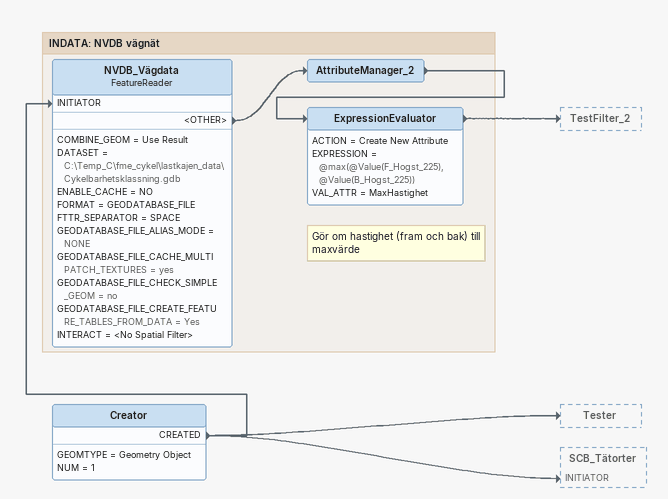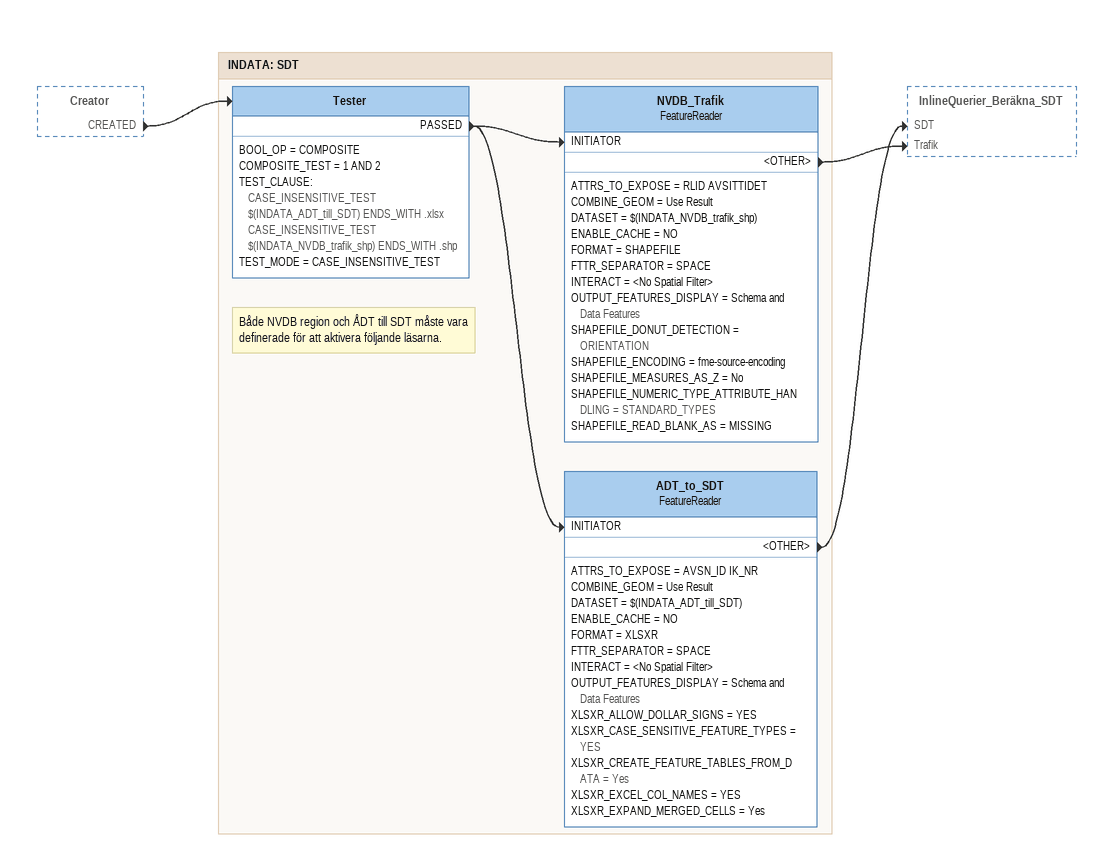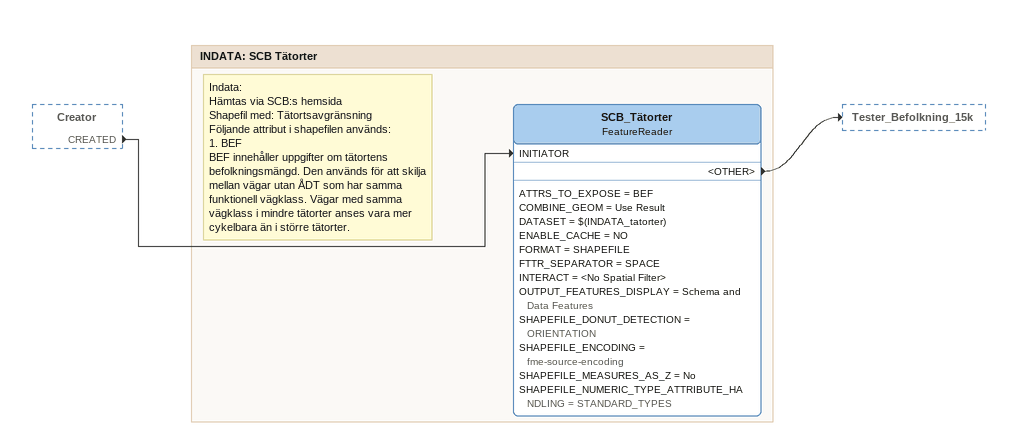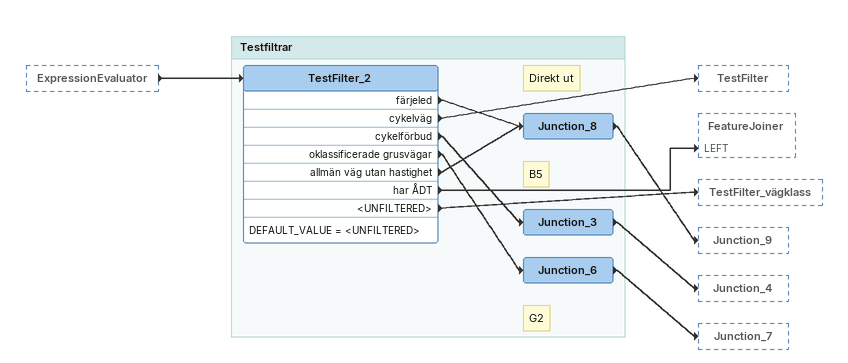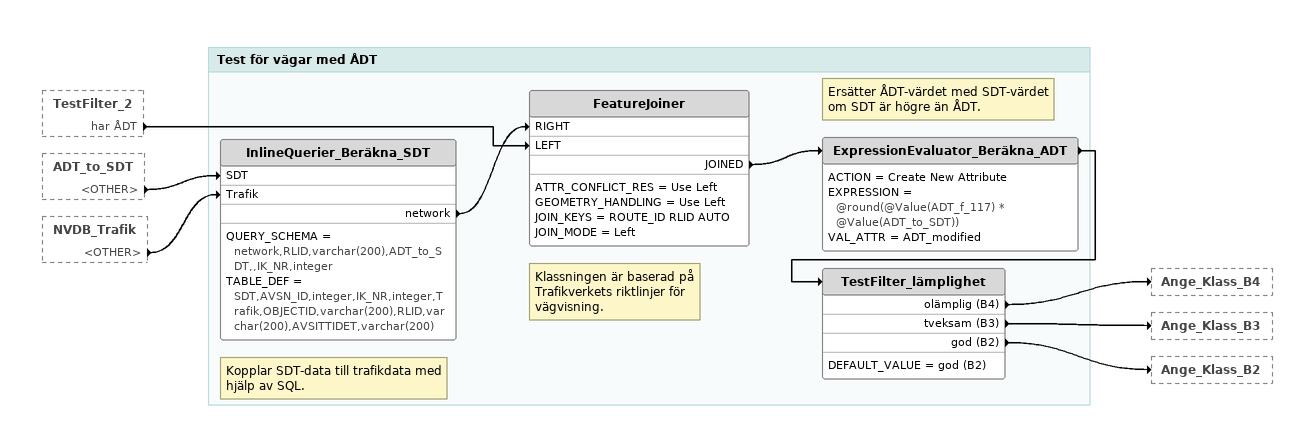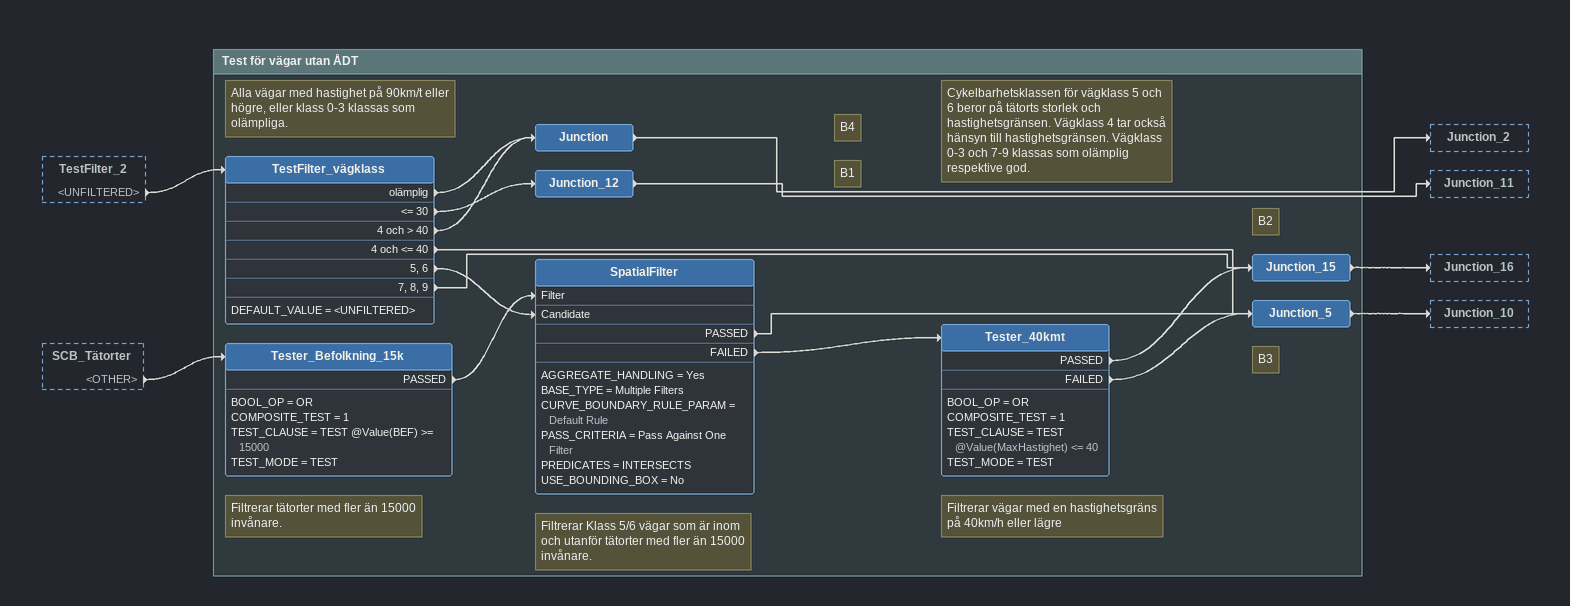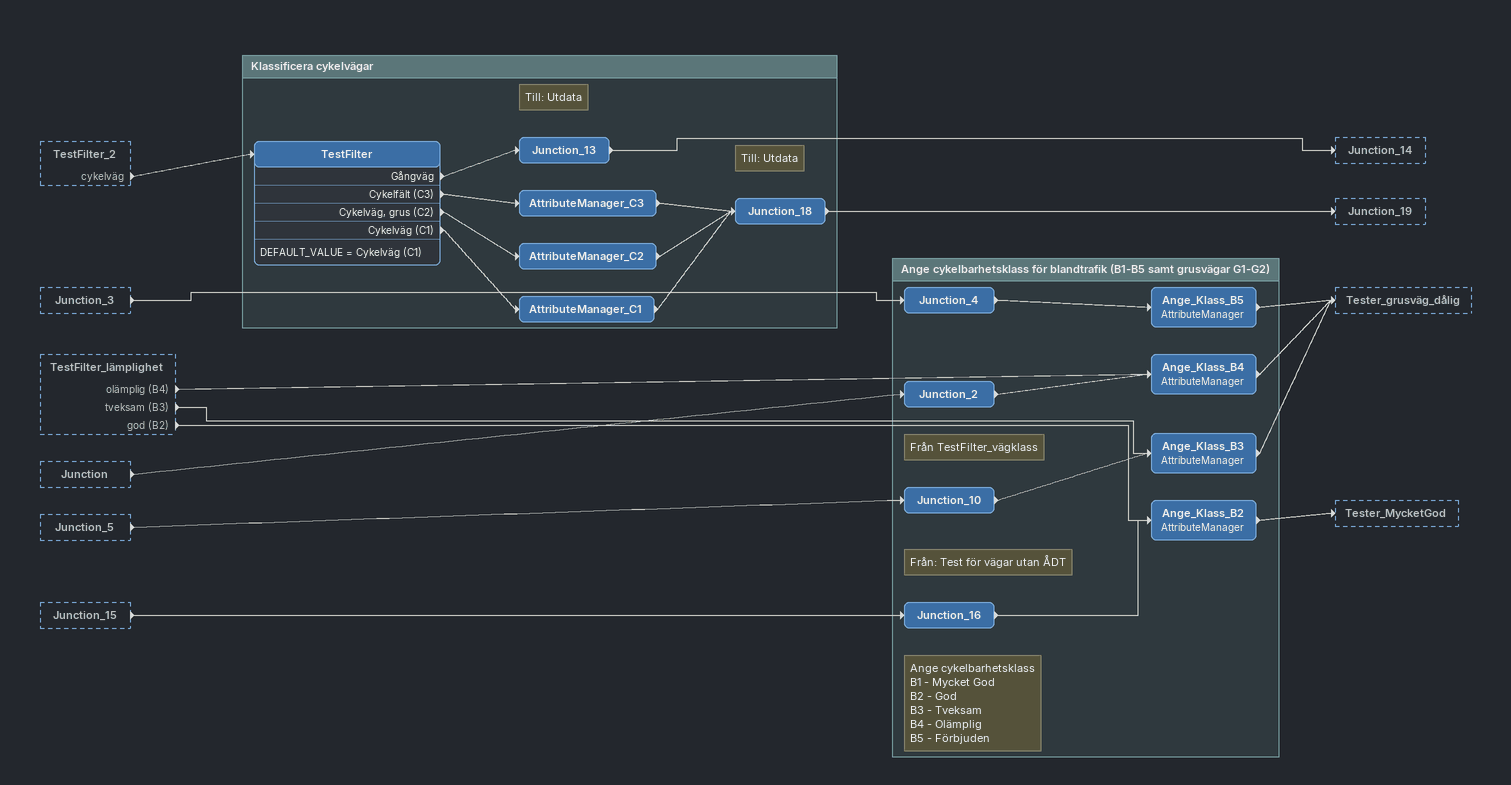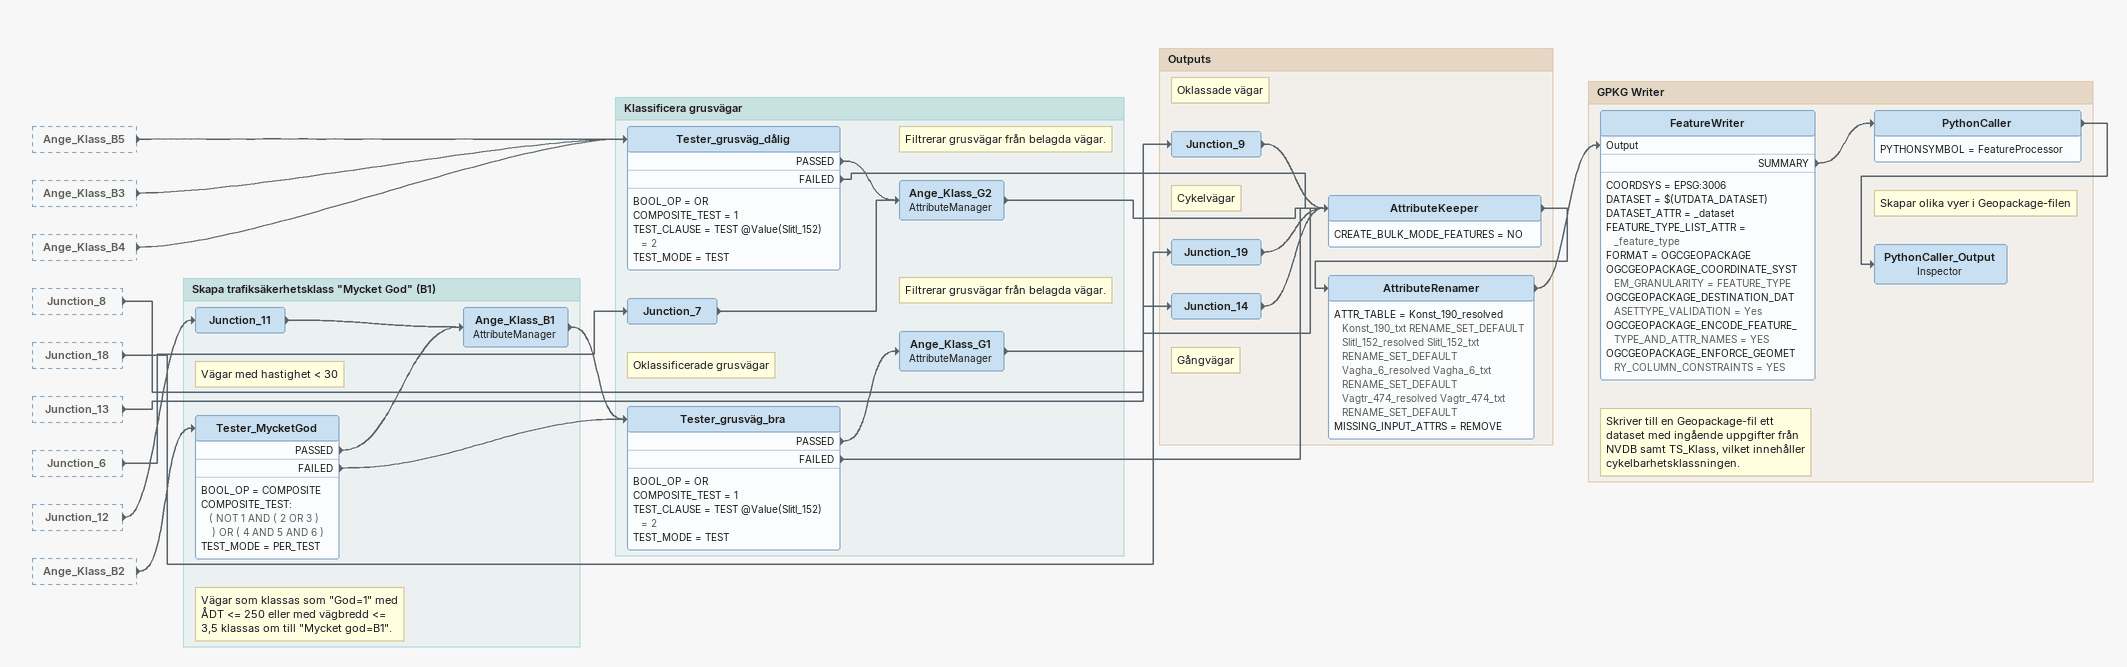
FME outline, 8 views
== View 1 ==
Creator
    GEOMTYPE = Geometry Object
    NUM = 1
    CREATED -> Tester
    CREATED -> NVDB_Vägdata [INITIATOR]
    CREATED -> SCB_Tätorter [INITIATOR]

Bookmark: INDATA: NVDB vägnät
NVDB_Vägdata: FeatureReader
    COMBINE_GEOM = Use Result
    DATASET = C:\Temp_C\fme_cykel\lastkajen_data\Cykelbarhetsklassning.gdb
    ENABLE_CACHE = NO
    FORMAT = GEODATABASE_FILE
    FTTR_SEPARATOR = SPACE
    GEODATABASE_FILE_ALIAS_MODE = NONE
    GEODATABASE_FILE_CACHE_MULTIPATCH_TEXTURES = yes
    GEODATABASE_FILE_CHECK_SIMPLE_GEOM = no
    GEODATABASE_FILE_CREATE_FEATURE_TABLES_FROM_DATA = Yes
    INTERACT = <No Spatial Filter>
    <OTHER> -> AttributeManager_2
AttributeManager_2
    -> ExpressionEvaluator
Note: Gör om hastighet (fram och bak) till maxvärde
ExpressionEvaluator
    ACTION = Create New Attribute
    EXPRESSION = @max(@Value(F_Hogst_225), @Value(B_Hogst_225))
    VAL_ATTR = MaxHastighet
    -> TestFilter_2

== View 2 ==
Creator [outside]
    CREATED -> Tester

Bookmark: INDATA: SDT
Note: Både NVDB region och ÅDT till SDT måste vara definerade för att aktivera följande läsarna.
Tester
    BOOL_OP = COMPOSITE
    COMPOSITE_TEST = 1 AND 2
    TEST_CLAUSE:
      CASE_INSENSITIVE_TEST $(INDATA_ADT_till_SDT) ENDS_WITH .xlsx
      CASE_INSENSITIVE_TEST $(INDATA_NVDB_trafik_shp) ENDS_WITH .shp
    TEST_MODE = CASE_INSENSITIVE_TEST
    PASSED -> ADT_to_SDT [INITIATOR]
    PASSED -> NVDB_Trafik [INITIATOR]
NVDB_Trafik: FeatureReader
    ATTRS_TO_EXPOSE = RLID AVSITTIDET
    COMBINE_GEOM = Use Result
    DATASET = $(INDATA_NVDB_trafik_shp)
    ENABLE_CACHE = NO
    FORMAT = SHAPEFILE
    FTTR_SEPARATOR = SPACE
    INTERACT = <No Spatial Filter>
    OUTPUT_FEATURES_DISPLAY = Schema and Data Features
    SHAPEFILE_DONUT_DETECTION = ORIENTATION
    SHAPEFILE_ENCODING = fme-source-encoding
    SHAPEFILE_MEASURES_AS_Z = No
    SHAPEFILE_NUMERIC_TYPE_ATTRIBUTE_HANDLING = STANDARD_TYPES
    SHAPEFILE_READ_BLANK_AS = MISSING
    <OTHER> -> InlineQuerier_Beräkna_SDT [Trafik]
ADT_to_SDT: FeatureReader
    ATTRS_TO_EXPOSE = AVSN_ID IK_NR
    COMBINE_GEOM = Use Result
    DATASET = $(INDATA_ADT_till_SDT)
    ENABLE_CACHE = NO
    FORMAT = XLSXR
    FTTR_SEPARATOR = SPACE
    INTERACT = <No Spatial Filter>
    OUTPUT_FEATURES_DISPLAY = Schema and Data Features
    XLSXR_ALLOW_DOLLAR_SIGNS = YES
    XLSXR_CASE_SENSITIVE_FEATURE_TYPES = YES
    XLSXR_CREATE_FEATURE_TABLES_FROM_DATA = Yes
    XLSXR_EXCEL_COL_NAMES = YES
    XLSXR_EXPAND_MERGED_CELLS = Yes
    <OTHER> -> InlineQuerier_Beräkna_SDT [SDT]

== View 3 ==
Creator [outside]
    CREATED -> SCB_Tätorter [INITIATOR]

Bookmark: INDATA: SCB Tätorter
Note: Indata: / Hämtas via SCB:s hemsida / Shapefil med: Tätortsavgränsning / Följande attribut i shapefilen används: / 1. BEF / BEF innehåller uppgifter om tätortens befolkningsmängd. Den används för att skilja mellan vägar utan ÅDT som har samma funktionell vägklass. Vägar med samma vägklass i mindre tätorter anses vara mer cykelbara än i större tätorter.
SCB_Tätorter: FeatureReader
    ATTRS_TO_EXPOSE = BEF
    COMBINE_GEOM = Use Result
    DATASET = $(INDATA_tatorter)
    ENABLE_CACHE = NO
    FORMAT = SHAPEFILE
    FTTR_SEPARATOR = SPACE
    INTERACT = <No Spatial Filter>
    OUTPUT_FEATURES_DISPLAY = Schema and Data Features
    SHAPEFILE_DONUT_DETECTION = ORIENTATION
    SHAPEFILE_ENCODING = fme-source-encoding
    SHAPEFILE_MEASURES_AS_Z = No
    SHAPEFILE_NUMERIC_TYPE_ATTRIBUTE_HANDLING = STANDARD_TYPES
    <OTHER> -> Tester_Befolkning_15k

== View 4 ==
ExpressionEvaluator [outside]
    -> TestFilter_2

Bookmark: Testfiltrar
TestFilter_2
    DEFAULT_VALUE = <UNFILTERED>
    färjeled -> Junction_8
    cykelväg -> TestFilter
    cykelförbud -> Junction_3
    oklassificerade grusvägar -> Junction_6
    allmän väg utan hastighet -> Junction_8
    har ÅDT -> FeatureJoiner [LEFT]
    <UNFILTERED> -> TestFilter_vägklass
Note: Direkt ut
Junction_8
    -> Junction_9
Note: B5
Junction_3
    -> Junction_4
Note: G2
Junction_6
    -> Junction_7

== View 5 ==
TestFilter_2 [outside]
    har ÅDT -> FeatureJoiner [LEFT]
ADT_to_SDT [outside]
    <OTHER> -> InlineQuerier_Beräkna_SDT [SDT]
NVDB_Trafik [outside]
    <OTHER> -> InlineQuerier_Beräkna_SDT [Trafik]

Bookmark: Test för vägar med ÅDT
Note: Kopplar SDT-data till trafikdata med hjälp av SQL.
InlineQuerier_Beräkna_SDT
    QUERY_SCHEMA = network,RLID,varchar(200),ADT_to_SDT,,IK_NR,integer
    TABLE_DEF = SDT,AVSN_ID,integer,IK_NR,integer,Trafik,OBJECTID,varchar(200),RLID,varchar(200),AVSITTIDET,varchar(200)
    network -> FeatureJoiner [RIGHT]
FeatureJoiner
    ATTR_CONFLICT_RES = Use Left
    GEOMETRY_HANDLING = Use Left
    JOIN_KEYS = ROUTE_ID RLID AUTO
    JOIN_MODE = Left
    JOINED -> ExpressionEvaluator_Beräkna_ADT
Note: Ersätter ÅDT-värdet med SDT-värdet om SDT är högre än ÅDT.
ExpressionEvaluator_Beräkna_ADT
    ACTION = Create New Attribute
    EXPRESSION = @round(@Value(ADT_f_117) * @Value(ADT_to_SDT))
    VAL_ATTR = ADT_modified
    -> TestFilter_lämplighet
Note: Klassningen är baserad på Trafikverkets riktlinjer för vägvisning.
TestFilter_lämplighet
    DEFAULT_VALUE = god (B2)
    olämplig (B4) -> Ange_Klass_B4
    tveksam (B3) -> Ange_Klass_B3
    god (B2) -> Ange_Klass_B2

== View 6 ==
TestFilter_2 [outside]
    <UNFILTERED> -> TestFilter_vägklass
SCB_Tätorter [outside]
    <OTHER> -> Tester_Befolkning_15k

Bookmark: Test för vägar utan ÅDT
Note: Alla vägar med hastighet på 90km/t eller högre, eller klass 0-3 klassas som olämpliga.
TestFilter_vägklass
    DEFAULT_VALUE = <UNFILTERED>
    olämplig -> Junction
    <= 30 -> Junction_12
    4 och > 40 -> Junction
    4 och <= 40 -> Junction_5
    5, 6 -> SpatialFilter [Candidate]
    7, 8, 9 -> Junction_15
Note: B4
Note: Cykelbarhetsklassen för vägklass 5 och 6 beror på tätorts storlek och hastighetsgränsen. Vägklass 4 tar också hänsyn till hastighetsgränsen. Vägklass 0-3 och 7-9 klassas som olämplig respektive god.
Junction
    -> Junction_2
Note: B1
Junction_12
    -> Junction_11
Note: Filtrerar tätorter med fler än 15000 invånare.
Tester_Befolkning_15k
    BOOL_OP = OR
    COMPOSITE_TEST = 1
    TEST_CLAUSE = TEST @Value(BEF) >= 15000
    TEST_MODE = TEST
    PASSED -> SpatialFilter [Filter]
Note: Filtrerar Klass 5/6 vägar som är inom och utanför tätorter med fler än 15000 invånare.
SpatialFilter
    AGGREGATE_HANDLING = Yes
    BASE_TYPE = Multiple Filters
    CURVE_BOUNDARY_RULE_PARAM = Default Rule
    PASS_CRITERIA = Pass Against One Filter
    PREDICATES = INTERSECTS
    USE_BOUNDING_BOX = No
    PASSED -> Junction_5
    FAILED -> Tester_40kmt
Note: Filtrerar vägar med en hastighetsgräns på 40km/h eller lägre
Tester_40kmt
    BOOL_OP = OR
    COMPOSITE_TEST = 1
    TEST_CLAUSE = TEST @Value(MaxHastighet) <= 40
    TEST_MODE = TEST
    PASSED -> Junction_15
    FAILED -> Junction_5
Note: B2
Junction_15
    -> Junction_16
Note: B3
Junction_5
    -> Junction_10

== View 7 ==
TestFilter_2 [outside]
    cykelväg -> TestFilter
Junction_3 [outside]
    -> Junction_4
TestFilter_lämplighet [outside]
    olämplig (B4) -> Ange_Klass_B4
    tveksam (B3) -> Ange_Klass_B3
    god (B2) -> Ange_Klass_B2
Junction [outside]
    -> Junction_2
Junction_5 [outside]
    -> Junction_10
Junction_15 [outside]
    -> Junction_16

Bookmark: Klassificera cykelvägar
TestFilter
    DEFAULT_VALUE = Cykelväg (C1)
    Gångväg -> Junction_13
    Cykelfält (C3) -> AttributeManager_C3
    Cykelväg, grus (C2) -> AttributeManager_C2
    Cykelväg (C1) -> AttributeManager_C1
Note: Till: Utdata
Junction_13
    -> Junction_14
AttributeManager_C3
    -> Junction_18
AttributeManager_C2
    -> Junction_18
AttributeManager_C1
    -> Junction_18
Note: Till: Utdata
Junction_18
    -> Junction_19

Bookmark: Ange cykelbarhetsklass för blandtrafik (B1-B5 samt grusvägar G1-G2)
Junction_4
    -> Ange_Klass_B5
Ange_Klass_B5: AttributeManager
    -> Tester_grusväg_dålig
Note: Från TestFilter_vägklass
Junction_2
    -> Ange_Klass_B4
Ange_Klass_B4: AttributeManager
    -> Tester_grusväg_dålig
Note: Ange cykelbarhetsklass / B1 - Mycket God / B2 - God / B3 - Tveksam / B4 - Olämplig / B5 - Förbjuden
Note: Från: Test för vägar utan ÅDT
Junction_16
    -> Ange_Klass_B2
Ange_Klass_B2: AttributeManager
    -> Tester_MycketGod
Junction_10
    -> Ange_Klass_B3
Ange_Klass_B3: AttributeManager
    -> Tester_grusväg_dålig

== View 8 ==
Ange_Klass_B5 [outside]
    -> Tester_grusväg_dålig
Ange_Klass_B3 [outside]
    -> Tester_grusväg_dålig
Ange_Klass_B4 [outside]
    -> Tester_grusväg_dålig
Junction_8 [outside]
    -> Junction_9
Junction_18 [outside]
    -> Junction_19
Junction_13 [outside]
    -> Junction_14
Junction_6 [outside]
    -> Junction_7
Junction_12 [outside]
    -> Junction_11
Ange_Klass_B2 [outside]
    -> Tester_MycketGod

Bookmark: Outputs
Note: Gångvägar
Junction_14
    -> AttributeKeeper
Note: Cykelvägar
Junction_19
    -> AttributeKeeper
Note: Oklassade vägar
Junction_9
    -> AttributeKeeper
AttributeKeeper
    CREATE_BULK_MODE_FEATURES = NO
    -> AttributeRenamer
AttributeRenamer
    ATTR_TABLE = Konst_190_resolved Konst_190_txt RENAME_SET_DEFAULT  Slitl_152_resolved Slitl_152_txt RENAME_SET_DEFAULT  Vagha_6_resolved Vagha_6_txt RENAME_SET_DEFAULT  Vagtr_474_resolved Vagtr_474_txt RENAME_SET_DEFAULT
    MISSING_INPUT_ATTRS = REMOVE
    -> FeatureWriter [Output]

Bookmark: Klassificera grusvägar
Note: Oklassificerade grusvägar
Junction_7
    -> Ange_Klass_G2
Note: Filtrerar grusvägar från belagda vägar.
Tester_grusväg_bra
    BOOL_OP = OR
    COMPOSITE_TEST = 1
    TEST_CLAUSE = TEST @Value(Slitl_152) = 2
    TEST_MODE = TEST
    PASSED -> Ange_Klass_G1
    FAILED -> AttributeKeeper
Ange_Klass_G1: AttributeManager
    -> AttributeKeeper
Note: Filtrerar grusvägar från belagda vägar.
Tester_grusväg_dålig
    BOOL_OP = OR
    COMPOSITE_TEST = 1
    TEST_CLAUSE = TEST @Value(Slitl_152) = 2
    TEST_MODE = TEST
    PASSED -> Ange_Klass_G2
    FAILED -> AttributeKeeper
Ange_Klass_G2: AttributeManager
    -> AttributeKeeper

Bookmark: Skapa trafiksäkerhetsklass "Mycket God" (B1)
Note: Vägar med hastighet < 30
Junction_11
    -> Ange_Klass_B1
Note: Vägar som klassas som "God=1" med ÅDT <= 250 eller med vägbredd <= 3,5 klassas om till "Mycket god=B1".
Tester_MycketGod
    BOOL_OP = COMPOSITE
    COMPOSITE_TEST:
      ( NOT 1 AND ( 2 OR 3 )
       ) OR ( 4 AND 5 AND 6 )
    TEST_MODE = PER_TEST
    PASSED -> Ange_Klass_B1
    FAILED -> Tester_grusväg_bra
Ange_Klass_B1: AttributeManager
    -> Tester_grusväg_bra

Bookmark: GPKG Writer
Note: Skriver till en Geopackage-fil ett dataset med ingående uppgifter från NVDB samt TS_Klass, vilket innehåller cykelbarhetsklassningen.
FeatureWriter
    COORDSYS = EPSG:3006
    DATASET = $(UTDATA_DATASET)
    DATASET_ATTR = _dataset
    FEATURE_TYPE_LIST_ATTR = _feature_type
    FORMAT = OGCGEOPACKAGE
    OGCGEOPACKAGE_COORDINATE_SYSTEM_GRANULARITY = FEATURE_TYPE
    OGCGEOPACKAGE_DESTINATION_DATASETTYPE_VALIDATION = Yes
    OGCGEOPACKAGE_ENCODE_FEATURE_TYPE_AND_ATTR_NAMES = YES
    OGCGEOPACKAGE_ENFORCE_GEOMETRY_COLUMN_CONSTRAINTS = YES
    SUMMARY -> PythonCaller
Note: Skapar olika vyer i Geopackage-filen
PythonCaller
    PYTHONSYMBOL = FeatureProcessor
    -> PythonCaller_Output
PythonCaller_Output: Inspector
